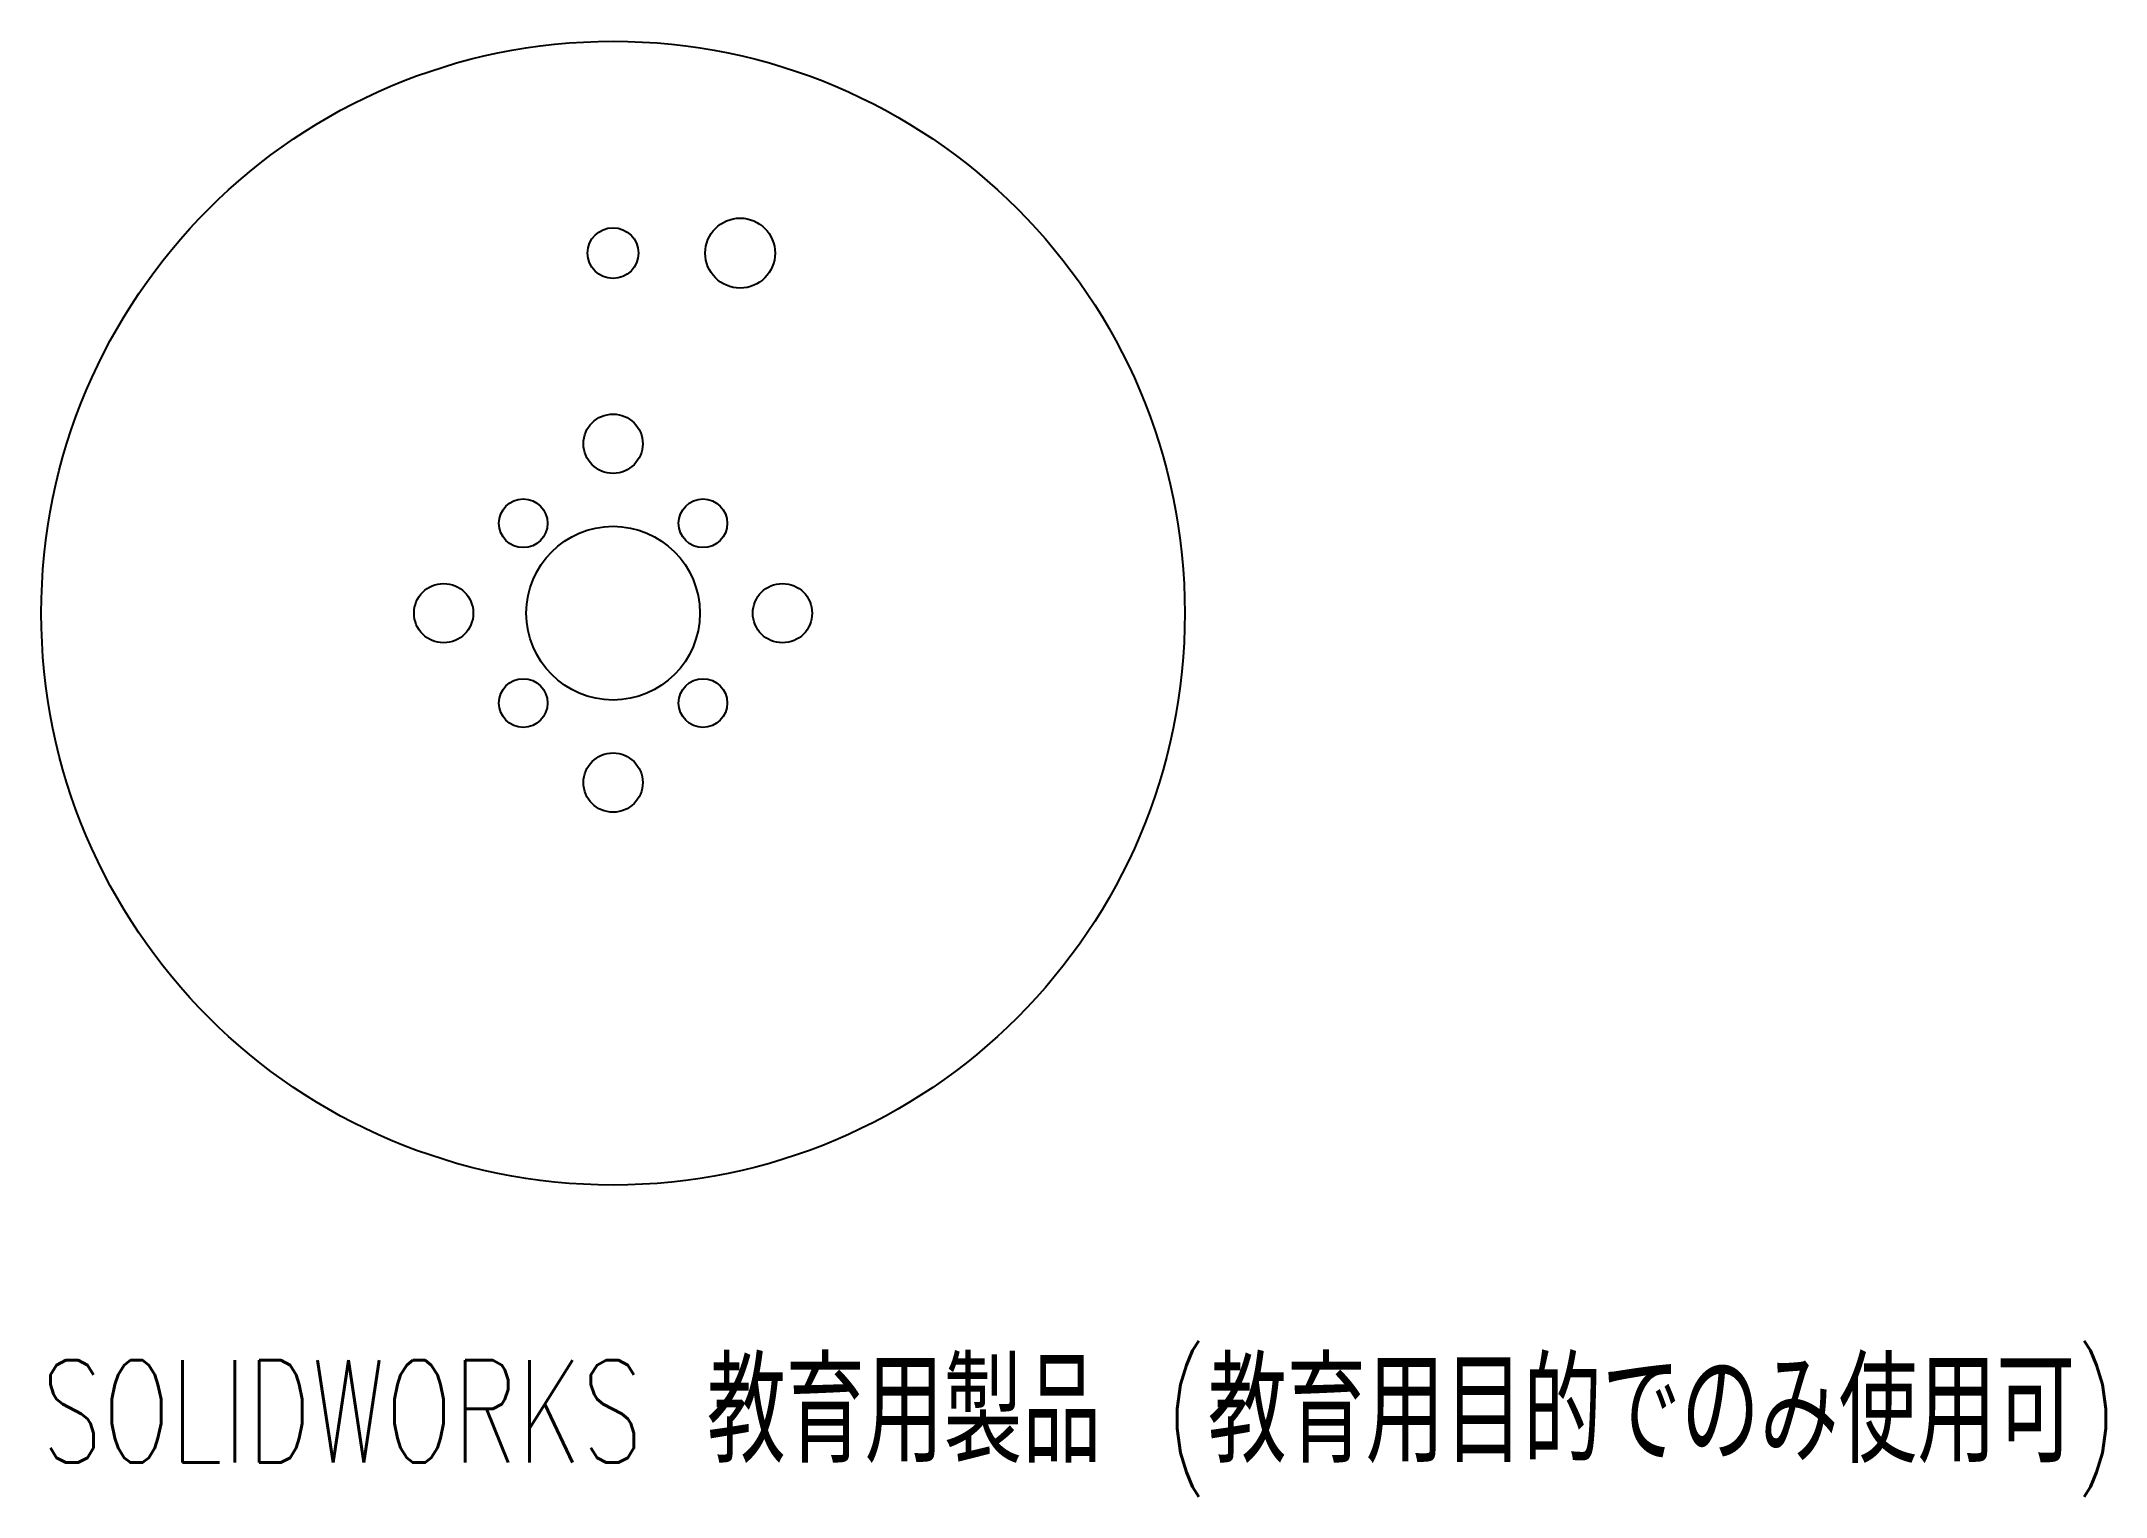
# Model space of a CAD drawing. Header units: millimetres. Extents: x -27 to 70.5, y -41.7 to 27.
import ezdxf

# ---------------------------------------------------------------- set-up
doc = ezdxf.new("R2010")
doc.units = ezdxf.units.MM
doc.styles.add('SLDTEXTSTYLE0', font='TXT', dxfattribs={"width": 0.7, "bigfont": 'bigfont'})

msp = doc.modelspace()

# ---------------------------------------------------------------- linework, layer by layer
at = {"color": 7, "linetype": 'Continuous', "lineweight": 25}
for centre, radius in [((0, 0), 27), ((6, 17), 1.65), ((0, 17), 1.2), ((0, 8), 1.4), ((-4.243, 4.243), 1.15), ((4.243, 4.243), 1.15), ((0, 0), 4.1), ((-8, 0), 1.4), ((8, 0), 1.4), ((-4.243, -4.243), 1.15), ((4.243, -4.243), 1.15), ((0, -8), 1.4)]:
    msp.add_circle(centre, radius, dxfattribs=at)

# ---------------------------------------------------------------- texts
at = {"color": 7, "linetype": 'Continuous', "insert": (-27, -35.27), "char_height": 4.83362, "attachment_point": 1, "style": 'SLDTEXTSTYLE0'}
msp.add_mtext('SOLIDWORKS 教育用製品 (教育用目的でのみ使用可)', dxfattribs=at)

doc.saveas('drawing.dxf')
